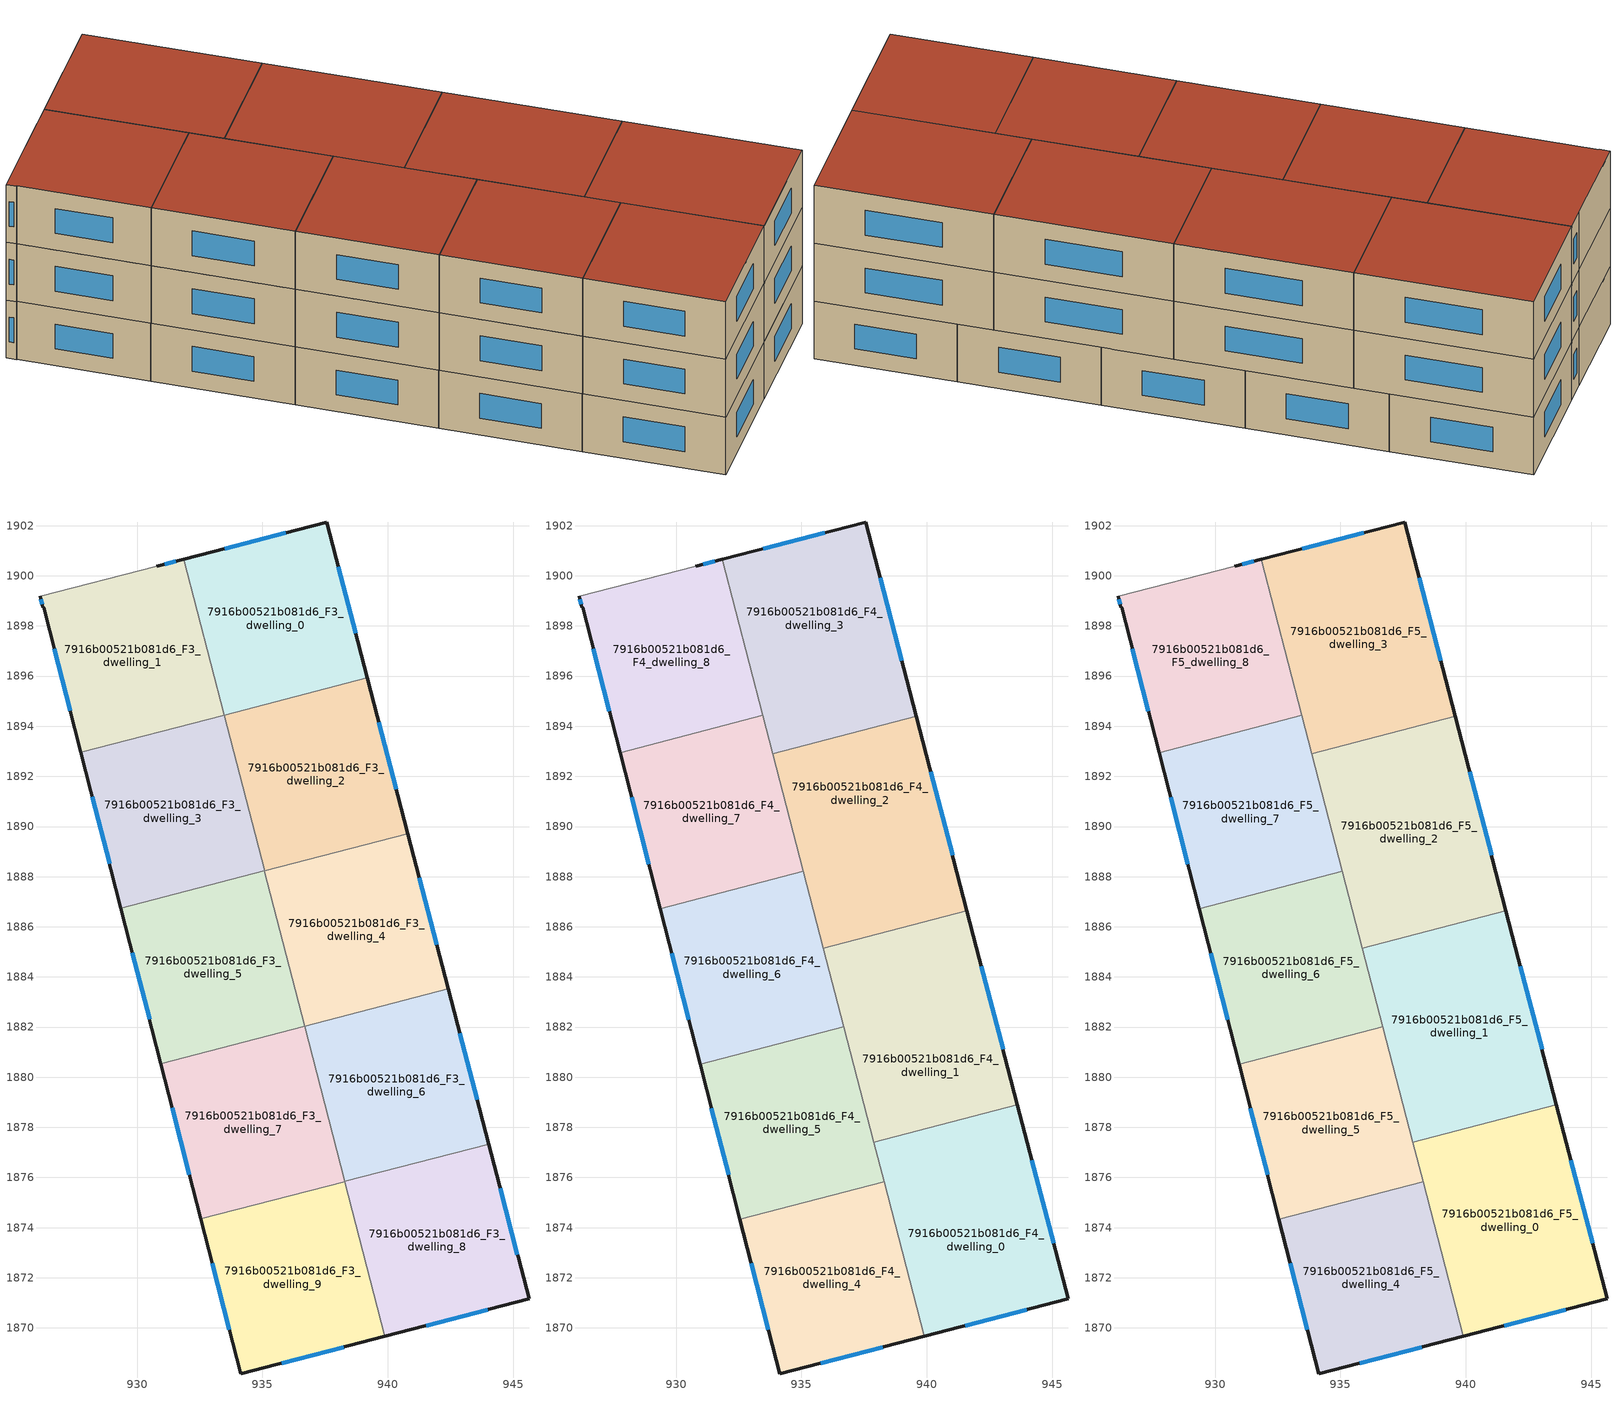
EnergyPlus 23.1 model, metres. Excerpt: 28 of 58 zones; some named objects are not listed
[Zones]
7916b00521b081d6_F3_dwelling_0
 floor to 7916b00521b081d6_F2_dwelling_0 (EU_floor_Construction): 937.57,1902.14 939.18,1895.93 933.47,1894.44 931.86,1900.66 z9
 wall outside (EU_wall_Construction): 939.18,1895.93 937.57,1902.14 931.86,1900.66 z9:12
 wall to 7916b00521b081d6_F3_dwelling_1 (EU_wall_Construction): 931.86,1900.66 933.47,1894.44 z9:12
 wall to 7916b00521b081d6_F3_dwelling_2 (EU_wall_Construction): 933.47,1894.44 939.18,1895.93 z9:12
 window (EU_Window_Construction): 938.72,1897.7 938.03,1900.37 / 935.94,1901.72 933.49,1901.08 z9.86:11.14
7916b00521b081d6_F3_dwelling_1
 floor to 7916b00521b081d6_F2_dwelling_1 (EU_floor_Construction): 931.86,1900.66 933.47,1894.44 927.76,1892.96 926.28,1898.74 926.24,1898.74 926.13,1899.19 930.79,1900.38 z9
 wall outside (EU_wall_Construction): 926.13,1899.19 926.24,1898.74 926.28,1898.74 927.76,1892.96 / 931.86,1900.66 930.79,1900.38 z9:12
 wall adiabatic (EU_wall_Construction): 930.79,1900.38 926.13,1899.19 z9:12
 wall to 7916b00521b081d6_F3_dwelling_3 (EU_wall_Construction): 927.76,1892.96 933.47,1894.44 z9:12
 window (EU_Window_Construction): 926.16,1899.06 926.21,1898.87 / 931.55,1900.58 931.09,1900.46 / 926.7,1897.09 927.34,1894.61 z9.86:11.14
7916b00521b081d6_F3_dwelling_2
 floor to 7916b00521b081d6_F2_dwelling_2 (EU_floor_Construction): 939.18,1895.93 940.8,1889.72 935.08,1888.23 933.47,1894.44 z9
 wall outside (EU_wall_Construction): 940.8,1889.72 939.18,1895.93 z9:12
 wall to 7916b00521b081d6_F3_dwelling_3 (EU_wall_Construction): 933.47,1894.44 935.08,1888.23 z9:12
 wall to 7916b00521b081d6_F3_dwelling_4 (EU_wall_Construction): 935.08,1888.23 940.8,1889.72 z9:12
 window (EU_Window_Construction): 940.34,1891.49 939.65,1894.15 z9.86:11.14
7916b00521b081d6_F3_dwelling_3
 floor to 7916b00521b081d6_F2_dwelling_3 (EU_floor_Construction): 933.47,1894.44 935.08,1888.23 929.36,1886.75 927.76,1892.96 z9
 wall outside (EU_wall_Construction): 927.76,1892.96 929.36,1886.75 z9:12
 wall to 7916b00521b081d6_F3_dwelling_5 (EU_wall_Construction): 929.36,1886.75 935.08,1888.23 z9:12
 window (EU_Window_Construction): 928.22,1891.18 928.9,1888.52 z9.86:11.14
7916b00521b081d6_F3_dwelling_4
 floor to 7916b00521b081d6_F2_dwelling_4 (EU_floor_Construction): 940.8,1889.72 942.41,1883.52 936.69,1882.03 935.08,1888.23 z9
 wall outside (EU_wall_Construction): 942.41,1883.52 940.8,1889.72 z9:12
 wall to 7916b00521b081d6_F3_dwelling_5 (EU_wall_Construction): 935.08,1888.23 936.69,1882.03 z9:12
 wall to 7916b00521b081d6_F3_dwelling_6 (EU_wall_Construction): 936.69,1882.03 942.41,1883.52 z9:12
 window (EU_Window_Construction): 941.95,1885.29 941.26,1887.95 z9.86:11.14
7916b00521b081d6_F3_dwelling_5
 floor to 7916b00521b081d6_F2_dwelling_5 (EU_floor_Construction): 935.08,1888.23 936.69,1882.03 930.95,1880.54 929.36,1886.75 z9
 wall outside (EU_wall_Construction): 929.36,1886.75 930.95,1880.54 z9:12
 wall to 7916b00521b081d6_F3_dwelling_7 (EU_wall_Construction): 930.95,1880.54 936.68,1882.03 z9:12
 window (EU_Window_Construction): 929.81,1884.97 930.5,1882.31 z9.86:11.14
7916b00521b081d6_F3_dwelling_6
 floor to 7916b00521b081d6_F2_dwelling_6 (EU_floor_Construction): 942.41,1883.52 944.03,1877.33 938.29,1875.84 936.68,1882.03 z9
 wall outside (EU_wall_Construction): 944.03,1877.33 942.41,1883.52 z9:12
 wall to 7916b00521b081d6_F3_dwelling_7 (EU_wall_Construction): 936.68,1882.03 938.29,1875.84 z9:12
 wall to 7916b00521b081d6_F3_dwelling_8 (EU_wall_Construction): 938.29,1875.84 944.03,1877.33 z9:12
 window (EU_Window_Construction): 943.57,1879.1 942.88,1881.75 z9.86:11.14
 ceiling adiabatic (EU_roof_Construction): 944.03,1877.33 942.41,1883.52 936.68,1882.03 938.29,1875.84 936.69,1882.01 937.89,1877.41 943.62,1878.89 z12
7916b00521b081d6_F3_dwelling_7
 floor to 7916b00521b081d6_F2_dwelling_7 (EU_floor_Construction): 936.68,1882.03 938.29,1875.84 932.54,1874.35 930.95,1880.54 z9
 wall outside (EU_wall_Construction): 930.95,1880.54 932.54,1874.35 z9:12
 wall to 7916b00521b081d6_F3_dwelling_9 (EU_wall_Construction): 932.54,1874.35 938.28,1875.84 z9:12
 window (EU_Window_Construction): 931.41,1878.77 932.09,1876.12 z9.86:11.14
7916b00521b081d6_F3_dwelling_8
 floor to 7916b00521b081d6_F2_dwelling_8 (EU_floor_Construction): 944.03,1877.33 945.63,1871.16 939.88,1869.66 938.28,1875.84 z9
 wall outside (EU_wall_Construction): 939.88,1869.66 945.63,1871.16 944.03,1877.33 z9:12
 wall to 7916b00521b081d6_F3_dwelling_9 (EU_wall_Construction): 938.28,1875.84 939.88,1869.66 z9:12
 window (EU_Window_Construction): 945.17,1872.92 944.48,1875.57 / 941.53,1870.09 943.99,1870.73 z9.86:11.14
7916b00521b081d6_F3_dwelling_9
 floor to 7916b00521b081d6_F2_dwelling_9 (EU_floor_Construction): 938.28,1875.84 939.88,1869.66 934.13,1868.17 932.54,1874.35 z9
 wall outside (EU_wall_Construction): 932.54,1874.35 934.13,1868.17 939.88,1869.66 z9:12
 window (EU_Window_Construction): 935.77,1868.59 938.24,1869.23 / 932.99,1872.58 933.67,1869.93 z9.86:11.14
7916b00521b081d6_F4_dwelling_0
 floor to 7916b00521b081d6_F3_dwelling_8 (EU_floor_Construction): 944.02,1877.33 945.63,1871.16 939.9,1869.67 938.29,1875.84 z12
 floor to 7916b00521b081d6_F3_dwelling_6 (EU_floor_Construction): 943.62,1878.89 944.02,1877.33 938.29,1875.84 937.89,1877.41 z12
 wall outside (EU_wall_Construction): 939.9,1869.67 945.63,1871.16 943.62,1878.89 z12:15
 wall to 7916b00521b081d6_F4_dwelling_1 (EU_wall_Construction): 943.62,1878.89 937.89,1877.41 z12:15
 wall to 7916b00521b081d6_F4_dwelling_4 (EU_wall_Construction): 938.3,1875.83 939.9,1869.67 z12:15
 wall to 7916b00521b081d6_F4_dwelling_5 (EU_wall_Construction): 937.89,1877.41 938.3,1875.83 z12:15
 window (EU_Window_Construction): 945.06,1873.37 944.19,1876.68 / 941.54,1870.09 943.99,1870.73 z12.86:14.14
7916b00521b081d6_F4_dwelling_1
 floor adiabatic (EU_floor_Construction): 942.41,1883.52 943.62,1878.89 937.89,1877.41 936.69,1882.03 z12
 floor to 7916b00521b081d6_F3_dwelling_4 (EU_floor_Construction): 941.6,1886.64 942.41,1883.52 936.69,1882.03 935.88,1885.15 z12
 wall outside (EU_wall_Construction): 943.62,1878.89 941.6,1886.64 z12:15
 wall to 7916b00521b081d6_F4_dwelling_2 (EU_wall_Construction): 941.6,1886.64 935.88,1885.15 z12:15
 wall to 7916b00521b081d6_F4_dwelling_5 (EU_wall_Construction): 936.69,1882.01 937.89,1877.41 z12:15
 wall to 7916b00521b081d6_F4_dwelling_6 (EU_wall_Construction): 935.88,1885.15 936.69,1882.01 z12:15
 window (EU_Window_Construction): 943.04,1881.11 942.18,1884.43 z12.86:14.14
7916b00521b081d6_F4_dwelling_2
 floor to 7916b00521b081d6_F3_dwelling_2 (EU_floor_Construction): 939.59,1894.39 940.8,1889.72 935.08,1888.23 933.87,1892.9 z12
 floor to 7916b00521b081d6_F3_dwelling_4 (EU_floor_Construction): 940.8,1889.72 941.6,1886.64 935.88,1885.15 935.08,1888.23 z12
 floor adiabatic (EU_floor_Construction): 933.86,1892.9 935.08,1888.23 935.88,1885.15 z12
 wall outside (EU_wall_Construction): 941.6,1886.64 939.59,1894.39 z12:15
 wall to 7916b00521b081d6_F4_dwelling_3 (EU_wall_Construction): 939.59,1894.39 933.86,1892.9 z12:15
 wall to 7916b00521b081d6_F4_dwelling_7 (EU_wall_Construction): 933.86,1892.9 935.08,1888.21 z12:15
 wall to 7916b00521b081d6_F4_dwelling_6 (EU_wall_Construction): 935.08,1888.21 935.87,1885.15 z12:15
 window (EU_Window_Construction): 941.03,1888.85 940.16,1892.17 z12.86:14.14
7916b00521b081d6_F4_dwelling_3
 floor to 7916b00521b081d6_F3_dwelling_0 (EU_floor_Construction): 937.57,1902.14 939.18,1895.93 933.47,1894.44 931.86,1900.66 z12
 floor to 7916b00521b081d6_F3_dwelling_2 (EU_floor_Construction): 939.18,1895.93 939.59,1894.39 933.87,1892.9 933.47,1894.44 z12
 floor to 7916b00521b081d6_F3_dwelling_1 (EU_floor_Construction): 931.86,1900.66 933.47,1894.44 931.85,1900.66 z12
 wall outside (EU_wall_Construction): 939.59,1894.39 937.57,1902.14 931.85,1900.66 z12:15
 wall to 7916b00521b081d6_F4_dwelling_8 (EU_wall_Construction): 931.85,1900.66 933.47,1894.43 z12:15
 wall to 7916b00521b081d6_F4_dwelling_7 (EU_wall_Construction): 933.47,1894.43 933.86,1892.9 z12:15
 window (EU_Window_Construction): 935.93,1901.72 933.48,1901.08 / 939.01,1896.6 938.14,1899.93 z12.86:14.14
7916b00521b081d6_F4_dwelling_4
 floor to 7916b00521b081d6_F3_dwelling_9 (EU_floor_Construction): 938.28,1875.82 939.88,1869.66 934.13,1868.17 932.54,1874.33 z12
 floor to 7916b00521b081d6_F3_dwelling_8 (EU_floor_Construction): 938.3,1875.83 939.9,1869.67 939.88,1869.66 938.28,1875.82 z12
 wall outside (EU_wall_Construction): 932.54,1874.33 934.13,1868.17 939.9,1869.67 z12:15
 wall to 7916b00521b081d6_F4_dwelling_5 (EU_wall_Construction): 938.3,1875.83 932.54,1874.33 z12:15
 window (EU_Window_Construction): 935.78,1868.59 938.25,1869.24 / 933,1872.57 933.68,1869.93 z12.86:14.14
7916b00521b081d6_F4_dwelling_5
 floor to 7916b00521b081d6_F3_dwelling_7 (EU_floor_Construction): 936.68,1882.01 938.29,1875.84 932.54,1874.35 930.96,1880.52 z12
 floor to 7916b00521b081d6_F3_dwelling_9 (EU_floor_Construction): 938.28,1875.84 938.28,1875.82 932.54,1874.33 932.54,1874.35 z12
 floor to 7916b00521b081d6_F3_dwelling_6 (EU_floor_Construction): 936.69,1882.01 937.89,1877.41 938.29,1875.84 z12
 wall outside (EU_wall_Construction): 930.96,1880.52 932.54,1874.33 z12:15
 wall to 7916b00521b081d6_F4_dwelling_6 (EU_wall_Construction): 936.69,1882.01 930.96,1880.52 z12:15
 window (EU_Window_Construction): 931.41,1878.75 932.09,1876.1 z12.86:14.14
7916b00521b081d6_F4_dwelling_6
 floor to 7916b00521b081d6_F3_dwelling_5 (EU_floor_Construction): 935.08,1888.21 936.69,1882.03 930.95,1880.54 929.36,1886.72 z12
 floor to 7916b00521b081d6_F3_dwelling_7 (EU_floor_Construction): 936.68,1882.03 936.68,1882.01 930.96,1880.52 930.95,1880.54 z12
 wall outside (EU_wall_Construction): 929.36,1886.72 930.96,1880.52 z12:15
 wall to 7916b00521b081d6_F4_dwelling_7 (EU_wall_Construction): 935.08,1888.21 929.36,1886.72 z12:15
 window (EU_Window_Construction): 929.82,1884.95 930.5,1882.29 z12.86:14.14
7916b00521b081d6_F4_dwelling_7
 floor to 7916b00521b081d6_F3_dwelling_3 (EU_floor_Construction): 933.47,1894.43 935.08,1888.23 929.36,1886.75 927.77,1892.95 z12
 floor to 7916b00521b081d6_F3_dwelling_5 (EU_floor_Construction): 935.08,1888.23 935.08,1888.21 929.36,1886.72 929.36,1886.75 z12
 wall outside (EU_wall_Construction): 927.77,1892.95 929.36,1886.72 z12:15
 wall to 7916b00521b081d6_F4_dwelling_8 (EU_wall_Construction): 933.47,1894.43 927.77,1892.95 z12:15
 window (EU_Window_Construction): 928.22,1891.17 928.91,1888.5 z12.86:14.14
7916b00521b081d6_F4_dwelling_8
 floor to 7916b00521b081d6_F3_dwelling_1 (EU_floor_Construction): 931.85,1900.66 933.46,1894.44 927.76,1892.96 926.28,1898.74 926.24,1898.74 926.13,1899.19 930.79,1900.38 z12
 floor to 7916b00521b081d6_F3_dwelling_3 (EU_floor_Construction): 933.46,1894.44 933.47,1894.43 927.77,1892.95 927.76,1892.96 z12
 wall outside (EU_wall_Construction): 931.85,1900.66 930.79,1900.38 / 926.13,1899.19 926.24,1898.74 926.28,1898.74 927.77,1892.95 z12:15
 wall adiabatic (EU_wall_Construction): 930.79,1900.38 926.13,1899.19 z12:15
 window (EU_Window_Construction): 931.54,1900.58 931.09,1900.46 / 926.7,1897.09 927.34,1894.6 / 926.16,1899.06 926.21,1898.87 z12.86:14.14
7916b00521b081d6_F5_dwelling_0
 floor to 7916b00521b081d6_F4_dwelling_0 (EU_floor_Construction): 943.62,1878.89 945.63,1871.16 939.9,1869.67 937.89,1877.41 z15
 wall outside (EU_wall_Construction): 939.9,1869.67 945.63,1871.16 943.62,1878.89 z15:18
 wall to 7916b00521b081d6_F5_dwelling_1 (EU_wall_Construction): 943.62,1878.89 937.89,1877.41 z15:18
 wall to 7916b00521b081d6_F5_dwelling_4 (EU_wall_Construction): 938.3,1875.83 939.9,1869.67 z15:18
 wall to 7916b00521b081d6_F5_dwelling_5 (EU_wall_Construction): 937.89,1877.41 938.3,1875.83 z15:18
 window (EU_Window_Construction): 945.06,1873.37 944.19,1876.68 / 941.54,1870.09 943.99,1870.73 z15.86:17.14
 roof outside (EU_roof_Construction): 945.63,1871.16 943.62,1878.89 937.89,1877.41 939.9,1869.67 z18
7916b00521b081d6_F5_dwelling_1
 floor to 7916b00521b081d6_F4_dwelling_1 (EU_floor_Construction): 941.6,1886.64 943.62,1878.89 937.89,1877.41 935.88,1885.15 z15
 wall outside (EU_wall_Construction): 943.62,1878.89 941.6,1886.64 z15:18
 wall to 7916b00521b081d6_F5_dwelling_2 (EU_wall_Construction): 941.6,1886.64 935.88,1885.15 z15:18
 wall to 7916b00521b081d6_F5_dwelling_5 (EU_wall_Construction): 936.69,1882.01 937.89,1877.41 z15:18
 wall to 7916b00521b081d6_F5_dwelling_6 (EU_wall_Construction): 935.88,1885.15 936.69,1882.01 z15:18
 window (EU_Window_Construction): 943.04,1881.11 942.18,1884.43 z15.86:17.14
 roof outside (EU_roof_Construction): 943.62,1878.89 941.6,1886.64 935.88,1885.15 937.89,1877.41 z18
7916b00521b081d6_F5_dwelling_2
 floor to 7916b00521b081d6_F4_dwelling_2 (EU_floor_Construction): 939.59,1894.39 941.6,1886.64 935.88,1885.15 933.86,1892.9 z15
 wall outside (EU_wall_Construction): 941.6,1886.64 939.59,1894.39 z15:18
 wall to 7916b00521b081d6_F5_dwelling_3 (EU_wall_Construction): 939.59,1894.39 933.86,1892.9 z15:18
 wall to 7916b00521b081d6_F5_dwelling_7 (EU_wall_Construction): 933.86,1892.9 935.08,1888.21 z15:18
 wall to 7916b00521b081d6_F5_dwelling_6 (EU_wall_Construction): 935.08,1888.21 935.87,1885.15 z15:18
 window (EU_Window_Construction): 941.03,1888.85 940.16,1892.17 z15.86:17.14
 roof outside (EU_roof_Construction): 941.6,1886.64 939.59,1894.39 933.86,1892.9 935.88,1885.15 z18
7916b00521b081d6_F5_dwelling_3
 floor to 7916b00521b081d6_F4_dwelling_3 (EU_floor_Construction): 937.57,1902.14 939.59,1894.39 933.86,1892.9 931.85,1900.66 z15
 wall outside (EU_wall_Construction): 939.59,1894.39 937.57,1902.14 931.85,1900.66 z15:18
 wall to 7916b00521b081d6_F5_dwelling_8 (EU_wall_Construction): 931.85,1900.66 933.47,1894.43 z15:18
 wall to 7916b00521b081d6_F5_dwelling_7 (EU_wall_Construction): 933.47,1894.43 933.86,1892.9 z15:18
 window (EU_Window_Construction): 935.93,1901.72 933.48,1901.08 / 939.01,1896.6 938.14,1899.93 z15.86:17.14
 roof outside (EU_roof_Construction): 939.59,1894.39 937.57,1902.14 931.85,1900.66 933.86,1892.9 z18
7916b00521b081d6_F5_dwelling_4
 floor to 7916b00521b081d6_F4_dwelling_4 (EU_floor_Construction): 938.3,1875.83 939.9,1869.67 934.13,1868.17 932.54,1874.33 z15
 wall outside (EU_wall_Construction): 932.54,1874.33 934.13,1868.17 939.9,1869.67 z15:18
 wall to 7916b00521b081d6_F5_dwelling_5 (EU_wall_Construction): 938.3,1875.83 932.54,1874.33 z15:18
 window (EU_Window_Construction): 935.78,1868.59 938.25,1869.24 / 933,1872.57 933.68,1869.93 z15.86:17.14
 roof outside (EU_roof_Construction): 939.9,1869.67 938.3,1875.83 932.54,1874.33 934.13,1868.17 z18
7916b00521b081d6_F5_dwelling_5
 floor to 7916b00521b081d6_F4_dwelling_5 (EU_floor_Construction): 936.69,1882.01 938.3,1875.83 932.54,1874.33 930.96,1880.52 z15
 wall outside (EU_wall_Construction): 930.96,1880.52 932.54,1874.33 z15:18
 wall to 7916b00521b081d6_F5_dwelling_6 (EU_wall_Construction): 936.69,1882.01 930.96,1880.52 z15:18
 window (EU_Window_Construction): 931.41,1878.75 932.09,1876.1 z15.86:17.14
 roof outside (EU_roof_Construction): 938.3,1875.83 936.69,1882.01 930.96,1880.52 932.54,1874.33 z18
7916b00521b081d6_F5_dwelling_6
 floor to 7916b00521b081d6_F4_dwelling_6 (EU_floor_Construction): 935.08,1888.21 936.69,1882.01 930.96,1880.52 929.36,1886.72 z15
 wall outside (EU_wall_Construction): 929.36,1886.72 930.96,1880.52 z15:18
 wall to 7916b00521b081d6_F5_dwelling_7 (EU_wall_Construction): 935.08,1888.21 929.36,1886.72 z15:18
 window (EU_Window_Construction): 929.82,1884.95 930.5,1882.29 z15.86:17.14
 roof outside (EU_roof_Construction): 936.69,1882.01 935.08,1888.21 929.36,1886.72 930.96,1880.52 z18
7916b00521b081d6_F5_dwelling_7
 floor to 7916b00521b081d6_F4_dwelling_7 (EU_floor_Construction): 933.47,1894.43 935.08,1888.21 929.36,1886.72 927.77,1892.95 z15
 wall outside (EU_wall_Construction): 927.77,1892.95 929.36,1886.72 z15:18
 wall to 7916b00521b081d6_F5_dwelling_8 (EU_wall_Construction): 933.47,1894.43 927.77,1892.95 z15:18
 window (EU_Window_Construction): 928.22,1891.17 928.91,1888.5 z15.86:17.14
 roof outside (EU_roof_Construction): 935.08,1888.21 933.47,1894.43 927.77,1892.95 929.36,1886.72 z18
7916b00521b081d6_F5_dwelling_8
 floor to 7916b00521b081d6_F4_dwelling_8 (EU_floor_Construction): 931.85,1900.66 933.47,1894.43 927.77,1892.95 926.28,1898.74 926.24,1898.74 926.13,1899.19 930.79,1900.38 z15
 wall outside (EU_wall_Construction): 931.85,1900.66 930.79,1900.38 / 926.13,1899.19 926.24,1898.74 926.28,1898.74 927.77,1892.95 z15:18
 wall adiabatic (EU_wall_Construction): 930.79,1900.38 926.13,1899.19 z15:18
 window (EU_Window_Construction): 931.54,1900.58 931.09,1900.46 / 926.7,1897.09 927.34,1894.6 / 926.16,1899.06 926.21,1898.87 z15.86:17.14
 roof outside (EU_roof_Construction): 933.47,1894.43 931.85,1900.66 930.79,1900.38 926.13,1899.19 926.24,1898.74 926.28,1898.74 927.77,1892.95 z18
[Building]
EU S2 Campaign: North Axis=0; Terrain=City; Solar Distribution=FullExterior
[Site:Location]
Helsinki-Vantaa.AP: Latitude=60.317; Longitude=24.963; Time Zone=2; Elevation=54.6
[SizingPeriod:WeatherFileDays]
AnnualSizingPeriod: Begin Month=1; Begin Day of Month=1; End Month=12; End Day of Month=31; Day of Week for Start Day=Monday; Use Weather File Daylight Saving Period=No; Use Weather File Rain and Snow Indicators=No
[MATERIAL]
EU_InternalMass_Material: Roughness=MediumRough; Thickness=0.1; Conductivity=1; Density=1800; Specific Heat=900; Thermal Absorptance=0.9; Solar Absorptance=0.7; Visible Absorptance=0.7
[MATERIAL:NOMASS] Roughness=MediumRough; Thermal Absorptance=0.9; Solar Absorptance=0.7; Visible Absorptance=0.7
Name | Thermal Resistance
EU_wall_NoMass | 1.10183
EU_roof_NoMass; EU_floor_NoMass | 1.70606
[WINDOWMATERIAL:SIMPLEGLAZINGSYSTEM]
EU_Window_SimpleGlazing: UFactor=3.11035; Solar Heat Gain Coefficient=0.8; Visible Transmittance=0.8
[CONSTRUCTION]
EU_wall_Construction: EU_wall_NoMass
EU_roof_Construction: EU_roof_NoMass
EU_floor_Construction: EU_floor_NoMass
EU_Window_Construction: EU_Window_SimpleGlazing
EU_InternalMass_Construction: EU_InternalMass_Material
[ZONE] Type=1; Multiplier=1; Ceiling Height=autocalculate; Floor Area=autocalculate; Part of Total Floor Area=Yes
Name | Volume
7916b00521b081d6_F3_dwelling_0 | 113.685
7916b00521b081d6_F4_dwelling_0; 7916b00521b081d6_F5_dwelling_0 | 142.124
7916b00521b081d6_F3_dwelling_1 | 113.69
7916b00521b081d6_F4_dwelling_1; 7916b00521b081d6_F5_dwelling_1 | 142.125
7916b00521b081d6_F3_dwelling_2 | 113.706
7916b00521b081d6_F4_dwelling_2; 7916b00521b081d6_F5_dwelling_2 | 142.113
7916b00521b081d6_F3_dwelling_3 | 113.709
7916b00521b081d6_F4_dwelling_3; 7916b00521b081d6_F5_dwelling_3 | 142.114
7916b00521b081d6_F3_dwelling_4 | 113.701
7916b00521b081d6_F4_dwelling_4; 7916b00521b081d6_F5_dwelling_4 | 113.689
7916b00521b081d6_F3_dwelling_5 | 113.697
7916b00521b081d6_F4_dwelling_5; 7916b00521b081d6_F5_dwelling_5 | 113.711
7916b00521b081d6_F3_dwelling_6 | 113.688
7916b00521b081d6_F4_dwelling_6; 7916b00521b081d6_F5_dwelling_6 | 113.714
7916b00521b081d6_F3_dwelling_7 | 113.695
7916b00521b081d6_F4_dwelling_7; 7916b00521b081d6_F5_dwelling_7 | 113.704
7916b00521b081d6_F3_dwelling_8 | 113.692
7916b00521b081d6_F4_dwelling_8; 7916b00521b081d6_F5_dwelling_8 | 113.708
7916b00521b081d6_F3_dwelling_9 | 113.698
[INTERNALMASS] Construction=EU_InternalMass_Construction
Name | Zone or ZoneList | Surface Area
7916b00521b081d6_F3_dwelling_0_EU_InternalMass | 7916b00521b081d6_F3_dwelling_0 | 37.895
7916b00521b081d6_F3_dwelling_1_EU_InternalMass | 7916b00521b081d6_F3_dwelling_1 | 37.8967
7916b00521b081d6_F3_dwelling_2_EU_InternalMass | 7916b00521b081d6_F3_dwelling_2 | 37.9021
7916b00521b081d6_F3_dwelling_3_EU_InternalMass | 7916b00521b081d6_F3_dwelling_3 | 37.9031
7916b00521b081d6_F3_dwelling_4_EU_InternalMass | 7916b00521b081d6_F3_dwelling_4 | 37.9003
7916b00521b081d6_F3_dwelling_5_EU_InternalMass | 7916b00521b081d6_F3_dwelling_5 | 37.899
7916b00521b081d6_F3_dwelling_6_EU_InternalMass | 7916b00521b081d6_F3_dwelling_6 | 37.8959
7916b00521b081d6_F3_dwelling_7_EU_InternalMass | 7916b00521b081d6_F3_dwelling_7 | 37.8982
7916b00521b081d6_F3_dwelling_8_EU_InternalMass | 7916b00521b081d6_F3_dwelling_8 | 37.897
7916b00521b081d6_F3_dwelling_9_EU_InternalMass | 7916b00521b081d6_F3_dwelling_9 | 37.8996
7916b00521b081d6_F4_dwelling_0_EU_InternalMass | 7916b00521b081d6_F4_dwelling_0 | 47.3746
7916b00521b081d6_F4_dwelling_1_EU_InternalMass | 7916b00521b081d6_F4_dwelling_1 | 47.3749
7916b00521b081d6_F4_dwelling_2_EU_InternalMass | 7916b00521b081d6_F4_dwelling_2 | 47.3709
7916b00521b081d6_F4_dwelling_3_EU_InternalMass | 7916b00521b081d6_F4_dwelling_3 | 47.3714
7916b00521b081d6_F4_dwelling_4_EU_InternalMass | 7916b00521b081d6_F4_dwelling_4 | 37.8961
7916b00521b081d6_F4_dwelling_5_EU_InternalMass | 7916b00521b081d6_F4_dwelling_5 | 37.9036
7916b00521b081d6_F4_dwelling_6_EU_InternalMass | 7916b00521b081d6_F4_dwelling_6 | 37.9047
7916b00521b081d6_F4_dwelling_7_EU_InternalMass | 7916b00521b081d6_F4_dwelling_7 | 37.9009
7916b00521b081d6_F4_dwelling_8_EU_InternalMass | 7916b00521b081d6_F4_dwelling_8 | 37.9023
7916b00521b081d6_F5_dwelling_0_EU_InternalMass | 7916b00521b081d6_F5_dwelling_0 | 47.3746
7916b00521b081d6_F5_dwelling_1_EU_InternalMass | 7916b00521b081d6_F5_dwelling_1 | 47.3749
7916b00521b081d6_F5_dwelling_2_EU_InternalMass | 7916b00521b081d6_F5_dwelling_2 | 47.3709
7916b00521b081d6_F5_dwelling_3_EU_InternalMass | 7916b00521b081d6_F5_dwelling_3 | 47.3714
7916b00521b081d6_F5_dwelling_4_EU_InternalMass | 7916b00521b081d6_F5_dwelling_4 | 37.8961
7916b00521b081d6_F5_dwelling_5_EU_InternalMass | 7916b00521b081d6_F5_dwelling_5 | 37.9036
7916b00521b081d6_F5_dwelling_6_EU_InternalMass | 7916b00521b081d6_F5_dwelling_6 | 37.9047
7916b00521b081d6_F5_dwelling_7_EU_InternalMass | 7916b00521b081d6_F5_dwelling_7 | 37.9009
7916b00521b081d6_F5_dwelling_8_EU_InternalMass | 7916b00521b081d6_F5_dwelling_8 | 37.9023
[OTHEREQUIPMENT] Fuel Type=Electricity; Design Level Calculation Method=Watts/Area; Power per Zone Floor Area=1; Fraction Latent=0; Fraction Radiant=0; Fraction Lost=0; Carbon Dioxide Generation Rate=0; EndUse Subcategory=EU_Step8_InternalGains
Name | Zone or ZoneList or Space or SpaceList | Schedule
EU_Step8_InternalGain_7916b00521b081d6_F3_dwelling_0_f000 | 7916b00521b081d6_F3_dwelling_0 | EU_Step8_GainSchedule_7916b00521b081d6_F3_dwelling_0_f000
EU_Step8_InternalGain_7916b00521b081d6_F3_dwelling_1_f000 | 7916b00521b081d6_F3_dwelling_1 | EU_Step8_GainSchedule_7916b00521b081d6_F3_dwelling_1_f000
EU_Step8_InternalGain_7916b00521b081d6_F3_dwelling_2_f000 | 7916b00521b081d6_F3_dwelling_2 | EU_Step8_GainSchedule_7916b00521b081d6_F3_dwelling_2_f000
EU_Step8_InternalGain_7916b00521b081d6_F3_dwelling_3_f000 | 7916b00521b081d6_F3_dwelling_3 | EU_Step8_GainSchedule_7916b00521b081d6_F3_dwelling_3_f000
EU_Step8_InternalGain_7916b00521b081d6_F3_dwelling_4_f000 | 7916b00521b081d6_F3_dwelling_4 | EU_Step8_GainSchedule_7916b00521b081d6_F3_dwelling_4_f000
EU_Step8_InternalGain_7916b00521b081d6_F3_dwelling_5_f000 | 7916b00521b081d6_F3_dwelling_5 | EU_Step8_GainSchedule_7916b00521b081d6_F3_dwelling_5_f000
EU_Step8_InternalGain_7916b00521b081d6_F3_dwelling_6_f000 | 7916b00521b081d6_F3_dwelling_6 | EU_Step8_GainSchedule_7916b00521b081d6_F3_dwelling_6_f000
EU_Step8_InternalGain_7916b00521b081d6_F3_dwelling_7_f000 | 7916b00521b081d6_F3_dwelling_7 | EU_Step8_GainSchedule_7916b00521b081d6_F3_dwelling_7_f000
EU_Step8_InternalGain_7916b00521b081d6_F3_dwelling_8_f000 | 7916b00521b081d6_F3_dwelling_8 | EU_Step8_GainSchedule_7916b00521b081d6_F3_dwelling_8_f000
EU_Step8_InternalGain_7916b00521b081d6_F3_dwelling_9_f000 | 7916b00521b081d6_F3_dwelling_9 | EU_Step8_GainSchedule_7916b00521b081d6_F3_dwelling_9_f000
EU_Step8_InternalGain_7916b00521b081d6_F4_dwelling_0_f000 | 7916b00521b081d6_F4_dwelling_0 | EU_Step8_GainSchedule_7916b00521b081d6_F4_dwelling_0_f000
EU_Step8_InternalGain_7916b00521b081d6_F4_dwelling_1_f000 | 7916b00521b081d6_F4_dwelling_1 | EU_Step8_GainSchedule_7916b00521b081d6_F4_dwelling_1_f000
EU_Step8_InternalGain_7916b00521b081d6_F4_dwelling_2_f000 | 7916b00521b081d6_F4_dwelling_2 | EU_Step8_GainSchedule_7916b00521b081d6_F4_dwelling_2_f000
EU_Step8_InternalGain_7916b00521b081d6_F4_dwelling_3_f000 | 7916b00521b081d6_F4_dwelling_3 | EU_Step8_GainSchedule_7916b00521b081d6_F4_dwelling_3_f000
EU_Step8_InternalGain_7916b00521b081d6_F4_dwelling_4_f000 | 7916b00521b081d6_F4_dwelling_4 | EU_Step8_GainSchedule_7916b00521b081d6_F4_dwelling_4_f000
EU_Step8_InternalGain_7916b00521b081d6_F4_dwelling_5_f000 | 7916b00521b081d6_F4_dwelling_5 | EU_Step8_GainSchedule_7916b00521b081d6_F4_dwelling_5_f000
EU_Step8_InternalGain_7916b00521b081d6_F4_dwelling_6_f000 | 7916b00521b081d6_F4_dwelling_6 | EU_Step8_GainSchedule_7916b00521b081d6_F4_dwelling_6_f000
EU_Step8_InternalGain_7916b00521b081d6_F4_dwelling_7_f000 | 7916b00521b081d6_F4_dwelling_7 | EU_Step8_GainSchedule_7916b00521b081d6_F4_dwelling_7_f000
EU_Step8_InternalGain_7916b00521b081d6_F4_dwelling_8_f000 | 7916b00521b081d6_F4_dwelling_8 | EU_Step8_GainSchedule_7916b00521b081d6_F4_dwelling_8_f000
EU_Step8_InternalGain_7916b00521b081d6_F5_dwelling_0_f000 | 7916b00521b081d6_F5_dwelling_0 | EU_Step8_GainSchedule_7916b00521b081d6_F5_dwelling_0_f000
EU_Step8_InternalGain_7916b00521b081d6_F5_dwelling_1_f000 | 7916b00521b081d6_F5_dwelling_1 | EU_Step8_GainSchedule_7916b00521b081d6_F5_dwelling_1_f000
EU_Step8_InternalGain_7916b00521b081d6_F5_dwelling_2_f000 | 7916b00521b081d6_F5_dwelling_2 | EU_Step8_GainSchedule_7916b00521b081d6_F5_dwelling_2_f000
EU_Step8_InternalGain_7916b00521b081d6_F5_dwelling_3_f000 | 7916b00521b081d6_F5_dwelling_3 | EU_Step8_GainSchedule_7916b00521b081d6_F5_dwelling_3_f000
EU_Step8_InternalGain_7916b00521b081d6_F5_dwelling_4_f000 | 7916b00521b081d6_F5_dwelling_4 | EU_Step8_GainSchedule_7916b00521b081d6_F5_dwelling_4_f000
EU_Step8_InternalGain_7916b00521b081d6_F5_dwelling_5_f000 | 7916b00521b081d6_F5_dwelling_5 | EU_Step8_GainSchedule_7916b00521b081d6_F5_dwelling_5_f000
EU_Step8_InternalGain_7916b00521b081d6_F5_dwelling_6_f000 | 7916b00521b081d6_F5_dwelling_6 | EU_Step8_GainSchedule_7916b00521b081d6_F5_dwelling_6_f000
EU_Step8_InternalGain_7916b00521b081d6_F5_dwelling_7_f000 | 7916b00521b081d6_F5_dwelling_7 | EU_Step8_GainSchedule_7916b00521b081d6_F5_dwelling_7_f000
EU_Step8_InternalGain_7916b00521b081d6_F5_dwelling_8_f000 | 7916b00521b081d6_F5_dwelling_8 | EU_Step8_GainSchedule_7916b00521b081d6_F5_dwelling_8_f000
[ZONEVENTILATION:DESIGNFLOWRATE] Schedule=EU_AlwaysOn; Design Flow Rate Calculation Method=AirChanges/Hour; Air Changes per Hour=0.756316; Ventilation Type=Natural; Fan Pressure Rise=0; Fan Total Efficiency=1; Constant Term Coefficient=1; Temperature Term Coefficient=0; Velocity Term Coefficient=0; Velocity Squared Term Coefficient=0; Minimum Indoor Temperature=-100; Maximum Indoor Temperature=100; Delta Temperature=-100; Minimum Outdoor Temperature=-100; Maximum Outdoor Temperature=100; Maximum Wind Speed=40
Name | Zone or ZoneList or Space or SpaceList
EU_ConstantAir_7916b00521b081d6_F3_dwelling_0 | 7916b00521b081d6_F3_dwelling_0
EU_ConstantAir_7916b00521b081d6_F3_dwelling_1 | 7916b00521b081d6_F3_dwelling_1
EU_ConstantAir_7916b00521b081d6_F3_dwelling_2 | 7916b00521b081d6_F3_dwelling_2
EU_ConstantAir_7916b00521b081d6_F3_dwelling_3 | 7916b00521b081d6_F3_dwelling_3
EU_ConstantAir_7916b00521b081d6_F3_dwelling_4 | 7916b00521b081d6_F3_dwelling_4
EU_ConstantAir_7916b00521b081d6_F3_dwelling_5 | 7916b00521b081d6_F3_dwelling_5
EU_ConstantAir_7916b00521b081d6_F3_dwelling_6 | 7916b00521b081d6_F3_dwelling_6
EU_ConstantAir_7916b00521b081d6_F3_dwelling_7 | 7916b00521b081d6_F3_dwelling_7
EU_ConstantAir_7916b00521b081d6_F3_dwelling_8 | 7916b00521b081d6_F3_dwelling_8
EU_ConstantAir_7916b00521b081d6_F3_dwelling_9 | 7916b00521b081d6_F3_dwelling_9
EU_ConstantAir_7916b00521b081d6_F4_dwelling_0 | 7916b00521b081d6_F4_dwelling_0
EU_ConstantAir_7916b00521b081d6_F4_dwelling_1 | 7916b00521b081d6_F4_dwelling_1
EU_ConstantAir_7916b00521b081d6_F4_dwelling_2 | 7916b00521b081d6_F4_dwelling_2
EU_ConstantAir_7916b00521b081d6_F4_dwelling_3 | 7916b00521b081d6_F4_dwelling_3
EU_ConstantAir_7916b00521b081d6_F4_dwelling_4 | 7916b00521b081d6_F4_dwelling_4
EU_ConstantAir_7916b00521b081d6_F4_dwelling_5 | 7916b00521b081d6_F4_dwelling_5
EU_ConstantAir_7916b00521b081d6_F4_dwelling_6 | 7916b00521b081d6_F4_dwelling_6
EU_ConstantAir_7916b00521b081d6_F4_dwelling_7 | 7916b00521b081d6_F4_dwelling_7
EU_ConstantAir_7916b00521b081d6_F4_dwelling_8 | 7916b00521b081d6_F4_dwelling_8
EU_ConstantAir_7916b00521b081d6_F5_dwelling_0 | 7916b00521b081d6_F5_dwelling_0
EU_ConstantAir_7916b00521b081d6_F5_dwelling_1 | 7916b00521b081d6_F5_dwelling_1
EU_ConstantAir_7916b00521b081d6_F5_dwelling_2 | 7916b00521b081d6_F5_dwelling_2
EU_ConstantAir_7916b00521b081d6_F5_dwelling_3 | 7916b00521b081d6_F5_dwelling_3
EU_ConstantAir_7916b00521b081d6_F5_dwelling_4 | 7916b00521b081d6_F5_dwelling_4
EU_ConstantAir_7916b00521b081d6_F5_dwelling_5 | 7916b00521b081d6_F5_dwelling_5
EU_ConstantAir_7916b00521b081d6_F5_dwelling_6 | 7916b00521b081d6_F5_dwelling_6
EU_ConstantAir_7916b00521b081d6_F5_dwelling_7 | 7916b00521b081d6_F5_dwelling_7
EU_ConstantAir_7916b00521b081d6_F5_dwelling_8 | 7916b00521b081d6_F5_dwelling_8
[HVACTEMPLATE:ZONE:IDEALLOADSAIRSYSTEM] System Availability Schedule=EU_AlwaysOn; Maximum Heating Supply Air Temperature=50; Minimum Cooling Supply Air Temperature=13; Maximum Heating Supply Air Humidity Ratio=0.0156; Minimum Cooling Supply Air Humidity Ratio=0.0077; Heating Limit=NoLimit; Cooling Limit=NoLimit; Heating Availability Schedule=EU_AlwaysOn; Cooling Availability Schedule=EU_CoolingOff; Dehumidification Control Type=ConstantSensibleHeatRatio; Cooling Sensible Heat Ratio=0.7; Dehumidification Setpoint=60; Humidification Control Type=None; Humidification Setpoint=30; Outdoor Air Method=None; Outdoor Air Flow Rate per Person=0.00944; Outdoor Air Flow Rate per Zone Floor Area=0; Outdoor Air Flow Rate per Zone=0; Demand Controlled Ventilation Type=None; Outdoor Air Economizer Type=NoEconomizer; Heat Recovery Type=None; Sensible Heat Recovery Effectiveness=0.7; Latent Heat Recovery Effectiveness=0.65
Name | Template Thermostat
7916b00521b081d6_F3_dwelling_0 | EU_HeatOnly_7916b00521b081d6_F3_dwelling_0
7916b00521b081d6_F3_dwelling_1 | EU_HeatOnly_7916b00521b081d6_F3_dwelling_1
7916b00521b081d6_F3_dwelling_2 | EU_HeatOnly_7916b00521b081d6_F3_dwelling_2
7916b00521b081d6_F3_dwelling_3 | EU_HeatOnly_7916b00521b081d6_F3_dwelling_3
7916b00521b081d6_F3_dwelling_4 | EU_HeatOnly_7916b00521b081d6_F3_dwelling_4
7916b00521b081d6_F3_dwelling_5 | EU_HeatOnly_7916b00521b081d6_F3_dwelling_5
7916b00521b081d6_F3_dwelling_6 | EU_HeatOnly_7916b00521b081d6_F3_dwelling_6
7916b00521b081d6_F3_dwelling_7 | EU_HeatOnly_7916b00521b081d6_F3_dwelling_7
7916b00521b081d6_F3_dwelling_8 | EU_HeatOnly_7916b00521b081d6_F3_dwelling_8
7916b00521b081d6_F3_dwelling_9 | EU_HeatOnly_7916b00521b081d6_F3_dwelling_9
7916b00521b081d6_F4_dwelling_0 | EU_HeatOnly_7916b00521b081d6_F4_dwelling_0
7916b00521b081d6_F4_dwelling_1 | EU_HeatOnly_7916b00521b081d6_F4_dwelling_1
7916b00521b081d6_F4_dwelling_2 | EU_HeatOnly_7916b00521b081d6_F4_dwelling_2
7916b00521b081d6_F4_dwelling_3 | EU_HeatOnly_7916b00521b081d6_F4_dwelling_3
7916b00521b081d6_F4_dwelling_4 | EU_HeatOnly_7916b00521b081d6_F4_dwelling_4
7916b00521b081d6_F4_dwelling_5 | EU_HeatOnly_7916b00521b081d6_F4_dwelling_5
7916b00521b081d6_F4_dwelling_6 | EU_HeatOnly_7916b00521b081d6_F4_dwelling_6
7916b00521b081d6_F4_dwelling_7 | EU_HeatOnly_7916b00521b081d6_F4_dwelling_7
7916b00521b081d6_F4_dwelling_8 | EU_HeatOnly_7916b00521b081d6_F4_dwelling_8
7916b00521b081d6_F5_dwelling_0 | EU_HeatOnly_7916b00521b081d6_F5_dwelling_0
7916b00521b081d6_F5_dwelling_1 | EU_HeatOnly_7916b00521b081d6_F5_dwelling_1
7916b00521b081d6_F5_dwelling_2 | EU_HeatOnly_7916b00521b081d6_F5_dwelling_2
7916b00521b081d6_F5_dwelling_3 | EU_HeatOnly_7916b00521b081d6_F5_dwelling_3
7916b00521b081d6_F5_dwelling_4 | EU_HeatOnly_7916b00521b081d6_F5_dwelling_4
7916b00521b081d6_F5_dwelling_5 | EU_HeatOnly_7916b00521b081d6_F5_dwelling_5
7916b00521b081d6_F5_dwelling_6 | EU_HeatOnly_7916b00521b081d6_F5_dwelling_6
7916b00521b081d6_F5_dwelling_7 | EU_HeatOnly_7916b00521b081d6_F5_dwelling_7
7916b00521b081d6_F5_dwelling_8 | EU_HeatOnly_7916b00521b081d6_F5_dwelling_8
[SIZING:ZONE] Zone Cooling Design Supply Air Temperature Input Method=SupplyAirTemperature; Zone Cooling Design Supply Air Temperature=13; Zone Heating Design Supply Air Temperature Input Method=SupplyAirTemperature; Zone Heating Design Supply Air Temperature=50; Zone Cooling Design Supply Air Humidity Ratio=0.008; Zone Heating Design Supply Air Humidity Ratio=0.008; Cooling Design Air Flow Method=DesignDay; Cooling Design Air Flow Rate=0; Cooling Minimum Air Flow per Zone Floor Area=0.000762; Cooling Minimum Air Flow=0; Cooling Minimum Air Flow Fraction=0.2; Heating Design Air Flow Method=DesignDay; Heating Design Air Flow Rate=0; Heating Maximum Air Flow per Zone Floor Area=0.002032; Heating Maximum Air Flow=0.141576; Heating Maximum Air Flow Fraction=0.3; Account for Dedicated Outdoor Air System=No; Dedicated Outdoor Air System Control Strategy=NeutralSupplyAir; Dedicated Outdoor Air Low Setpoint Temperature for Design=autosize; Dedicated Outdoor Air High Setpoint Temperature for Design=autosize; Zone Load Sizing Method=Sensible Load Only No Latent Load; Zone Latent Cooling Design Supply Air Humidity Ratio Input Method=HumidityRatioDifference; Zone Cooling Design Supply Air Humidity Ratio Difference=0.005; Zone Latent Heating Design Supply Air Humidity Ratio Input Method=HumidityRatioDifference; Zone Humidification Design Supply Air Humidity Ratio Difference=0.005
7916b00521b081d6_F3_dwelling_0; 7916b00521b081d6_F3_dwelling_1; 7916b00521b081d6_F3_dwelling_2; 7916b00521b081d6_F3_dwelling_3; 7916b00521b081d6_F3_dwelling_4; 7916b00521b081d6_F3_dwelling_5; 7916b00521b081d6_F3_dwelling_6; 7916b00521b081d6_F3_dwelling_7; 7916b00521b081d6_F3_dwelling_8; 7916b00521b081d6_F3_dwelling_9; 7916b00521b081d6_F4_dwelling_0; 7916b00521b081d6_F4_dwelling_1; 7916b00521b081d6_F4_dwelling_2; 7916b00521b081d6_F4_dwelling_3; 7916b00521b081d6_F4_dwelling_4; 7916b00521b081d6_F4_dwelling_5; 7916b00521b081d6_F4_dwelling_6; 7916b00521b081d6_F4_dwelling_7; 7916b00521b081d6_F4_dwelling_8; 7916b00521b081d6_F5_dwelling_0; 7916b00521b081d6_F5_dwelling_1; 7916b00521b081d6_F5_dwelling_2; 7916b00521b081d6_F5_dwelling_3; 7916b00521b081d6_F5_dwelling_4; 7916b00521b081d6_F5_dwelling_5; 7916b00521b081d6_F5_dwelling_6; 7916b00521b081d6_F5_dwelling_7; 7916b00521b081d6_F5_dwelling_8
[SCHEDULE:CONSTANT]
Name | Hourly Value
EU_AlwaysOn | 1
EU_CoolingOff | 0
[SCHEDULE:FILE] Column Number=1; Rows to Skip at Top=0; Number of Hours of Data=8760; Column Separator=Comma; Interpolate to Timestep=No; Minutes per Item=60; Adjust Schedule for Daylight Savings=Yes
Name | File
EU_Step8_GainSchedule_7916b00521b081d6_F3_dwelling_0_f000 | ../../schedules/7916b00521b081d6/7916b00521b081d6_F3_dwelling_0_f000_gain.csv
EU_Step8_GainSchedule_7916b00521b081d6_F3_dwelling_1_f000 | ../../schedules/7916b00521b081d6/7916b00521b081d6_F3_dwelling_1_f000_gain.csv
EU_Step8_GainSchedule_7916b00521b081d6_F3_dwelling_2_f000 | ../../schedules/7916b00521b081d6/7916b00521b081d6_F3_dwelling_2_f000_gain.csv
EU_Step8_GainSchedule_7916b00521b081d6_F3_dwelling_3_f000 | ../../schedules/7916b00521b081d6/7916b00521b081d6_F3_dwelling_3_f000_gain.csv
EU_Step8_GainSchedule_7916b00521b081d6_F3_dwelling_4_f000 | ../../schedules/7916b00521b081d6/7916b00521b081d6_F3_dwelling_4_f000_gain.csv
EU_Step8_GainSchedule_7916b00521b081d6_F3_dwelling_5_f000 | ../../schedules/7916b00521b081d6/7916b00521b081d6_F3_dwelling_5_f000_gain.csv
EU_Step8_GainSchedule_7916b00521b081d6_F3_dwelling_6_f000 | ../../schedules/7916b00521b081d6/7916b00521b081d6_F3_dwelling_6_f000_gain.csv
EU_Step8_GainSchedule_7916b00521b081d6_F3_dwelling_7_f000 | ../../schedules/7916b00521b081d6/7916b00521b081d6_F3_dwelling_7_f000_gain.csv
EU_Step8_GainSchedule_7916b00521b081d6_F3_dwelling_8_f000 | ../../schedules/7916b00521b081d6/7916b00521b081d6_F3_dwelling_8_f000_gain.csv
EU_Step8_GainSchedule_7916b00521b081d6_F3_dwelling_9_f000 | ../../schedules/7916b00521b081d6/7916b00521b081d6_F3_dwelling_9_f000_gain.csv
EU_Step8_GainSchedule_7916b00521b081d6_F4_dwelling_0_f000 | ../../schedules/7916b00521b081d6/7916b00521b081d6_F4_dwelling_0_f000_gain.csv
EU_Step8_GainSchedule_7916b00521b081d6_F4_dwelling_1_f000 | ../../schedules/7916b00521b081d6/7916b00521b081d6_F4_dwelling_1_f000_gain.csv
EU_Step8_GainSchedule_7916b00521b081d6_F4_dwelling_2_f000 | ../../schedules/7916b00521b081d6/7916b00521b081d6_F4_dwelling_2_f000_gain.csv
EU_Step8_GainSchedule_7916b00521b081d6_F4_dwelling_3_f000 | ../../schedules/7916b00521b081d6/7916b00521b081d6_F4_dwelling_3_f000_gain.csv
EU_Step8_GainSchedule_7916b00521b081d6_F4_dwelling_4_f000 | ../../schedules/7916b00521b081d6/7916b00521b081d6_F4_dwelling_4_f000_gain.csv
EU_Step8_GainSchedule_7916b00521b081d6_F4_dwelling_5_f000 | ../../schedules/7916b00521b081d6/7916b00521b081d6_F4_dwelling_5_f000_gain.csv
EU_Step8_GainSchedule_7916b00521b081d6_F4_dwelling_6_f000 | ../../schedules/7916b00521b081d6/7916b00521b081d6_F4_dwelling_6_f000_gain.csv
EU_Step8_GainSchedule_7916b00521b081d6_F4_dwelling_7_f000 | ../../schedules/7916b00521b081d6/7916b00521b081d6_F4_dwelling_7_f000_gain.csv
EU_Step8_GainSchedule_7916b00521b081d6_F4_dwelling_8_f000 | ../../schedules/7916b00521b081d6/7916b00521b081d6_F4_dwelling_8_f000_gain.csv
EU_Step8_GainSchedule_7916b00521b081d6_F5_dwelling_0_f000 | ../../schedules/7916b00521b081d6/7916b00521b081d6_F5_dwelling_0_f000_gain.csv
EU_Step8_GainSchedule_7916b00521b081d6_F5_dwelling_1_f000 | ../../schedules/7916b00521b081d6/7916b00521b081d6_F5_dwelling_1_f000_gain.csv
EU_Step8_GainSchedule_7916b00521b081d6_F5_dwelling_2_f000 | ../../schedules/7916b00521b081d6/7916b00521b081d6_F5_dwelling_2_f000_gain.csv
EU_Step8_GainSchedule_7916b00521b081d6_F5_dwelling_3_f000 | ../../schedules/7916b00521b081d6/7916b00521b081d6_F5_dwelling_3_f000_gain.csv
EU_Step8_GainSchedule_7916b00521b081d6_F5_dwelling_4_f000 | ../../schedules/7916b00521b081d6/7916b00521b081d6_F5_dwelling_4_f000_gain.csv
EU_Step8_GainSchedule_7916b00521b081d6_F5_dwelling_5_f000 | ../../schedules/7916b00521b081d6/7916b00521b081d6_F5_dwelling_5_f000_gain.csv
EU_Step8_GainSchedule_7916b00521b081d6_F5_dwelling_6_f000 | ../../schedules/7916b00521b081d6/7916b00521b081d6_F5_dwelling_6_f000_gain.csv
EU_Step8_GainSchedule_7916b00521b081d6_F5_dwelling_7_f000 | ../../schedules/7916b00521b081d6/7916b00521b081d6_F5_dwelling_7_f000_gain.csv
EU_Step8_GainSchedule_7916b00521b081d6_F5_dwelling_8_f000 | ../../schedules/7916b00521b081d6/7916b00521b081d6_F5_dwelling_8_f000_gain.csv
